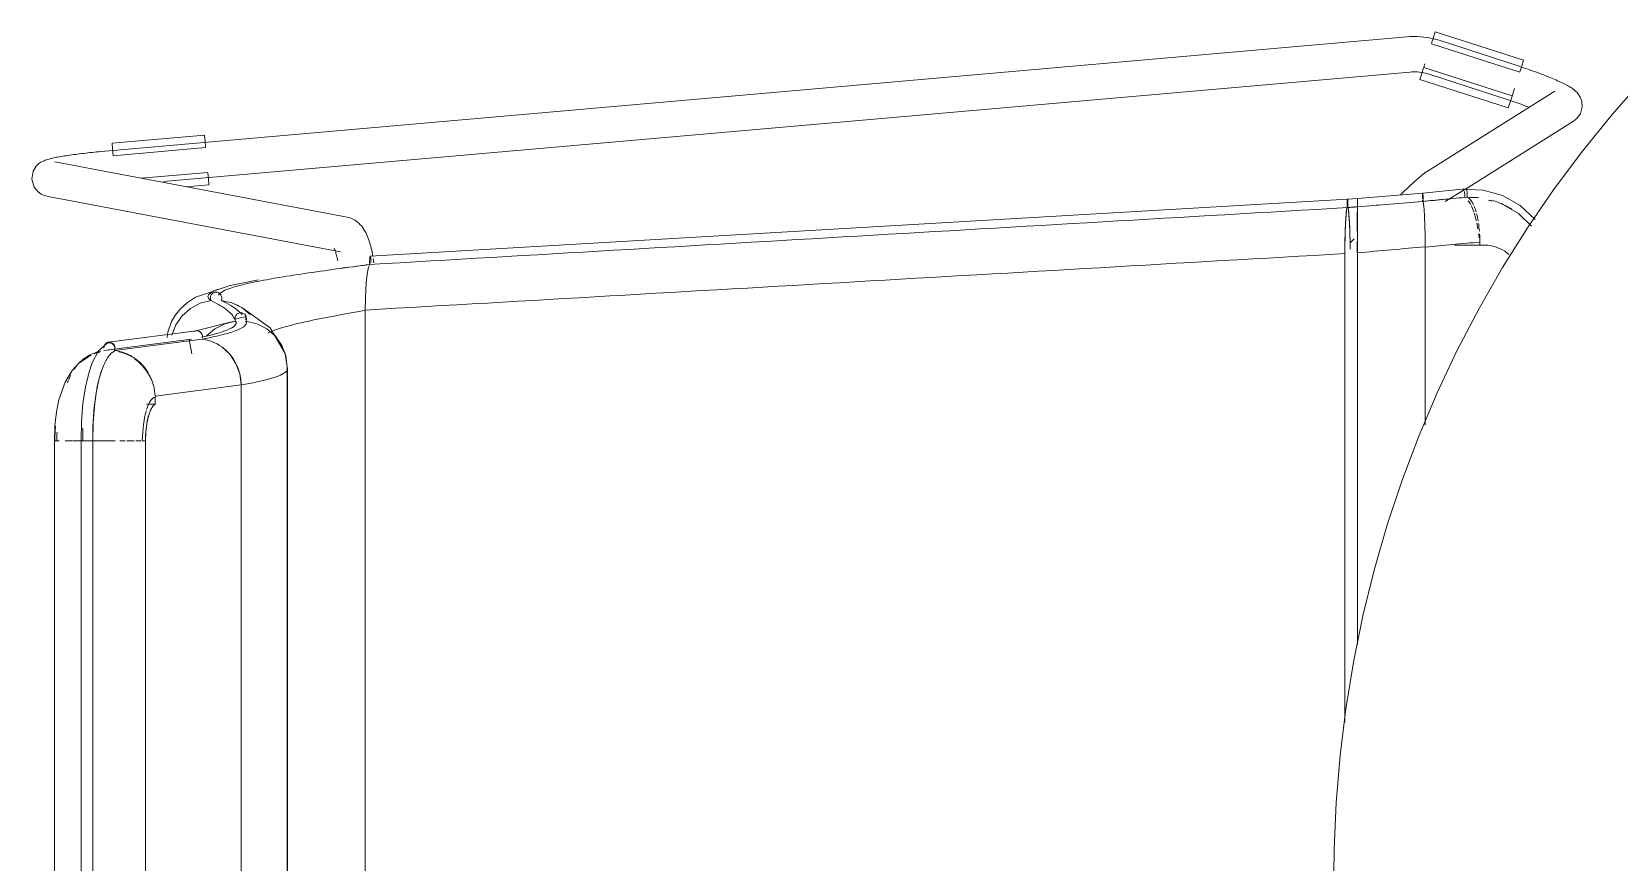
# Model space of a CAD drawing. Header units: millimetres. Extents: x 155927 to 317870, y -36033 to 97293.
# Drawn here: x 226611 to 227150, y 31112 to 31394 of the extents above; entities that cross this region are included whole.
import ezdxf

# ---------------------------------------------------------------- set-up
doc = ezdxf.new("R2010")
doc.units = ezdxf.units.MM
doc.header["$MEASUREMENT"] = 0
doc.layers.add('I-FURN', color=8, linetype='CONTINUOUS', lineweight=9)

msp = doc.modelspace()

# ---------------------------------------------------------------- linework, layer by layer
at = {"layer": 'I-FURN'}
for p, q in [((227077.89, 31392.14), (226634.57, 31353.19)), ((227077.94, 31392.15), (227077.89, 31392.14)), ((227079.08, 31392.22), (227077.94, 31392.15)), ((227080.22, 31392.25), (227079.08, 31392.22)), ((227081.36, 31392.24), (227080.22, 31392.25)), ((227082.5, 31392.18), (227081.36, 31392.24)), ((227083.64, 31392.07), (227082.5, 31392.18)), ((227084.77, 31391.92), (227083.64, 31392.07)), ((227085.9, 31391.72), (227084.77, 31391.92)), ((227087.01, 31391.47), (227085.9, 31391.72)), ((227086.3, 31389.93), (227086.94, 31391.9)), ((227086.94, 31391.9), (227087.57, 31393.86)), ((227088.12, 31391.19), (227087.01, 31391.47)), ((227087.57, 31393.86), (227117.58, 31384.17)), ((227089.21, 31390.86), (227088.12, 31391.19)), ((227116.02, 31382.14), (227089.21, 31390.86)), ((227086.27, 31389.81), (227116.27, 31380.13)), ((226655.6, 31343), (227078.94, 31380.19)), ((227078.94, 31380.19), (227079.6, 31380.24)), ((227079.6, 31380.24), (227080.26, 31380.25)), ((227080.26, 31380.25), (227080.92, 31380.25)), ((227080.92, 31380.25), (227081.58, 31380.21)), ((227081.58, 31380.21), (227082.24, 31380.15)), ((227082.24, 31380.15), (227082.9, 31380.06)), ((227082.35, 31377.7), (227082.98, 31379.65)), ((227082.9, 31380.06), (227083.55, 31379.95)), ((227082.98, 31379.65), (227083.62, 31381.63)), ((227083.55, 31379.95), (227084.2, 31379.81)), ((227113.67, 31372.06), (227083.66, 31381.74)), ((227083.69, 31381.84), (227084.07, 31383.01)), ((227084.2, 31379.81), (227084.84, 31379.64)), ((227084.84, 31379.64), (227085.47, 31379.45)), ((227085.47, 31379.45), (227085.5, 31379.44)), ((227085.5, 31379.44), (227112.31, 31370.73)), ((227116.48, 31382), (227116.02, 31382.14)), ((227116.95, 31382.22), (227116.31, 31380.24)), ((227117.22, 31381.75), (227116.48, 31382)), ((227117.58, 31384.17), (227116.95, 31382.22)), ((227117.95, 31381.51), (227117.22, 31381.75)), ((227118.69, 31381.26), (227117.95, 31381.51)), ((227119.41, 31381.01), (227118.69, 31381.26)), ((227120.14, 31380.75), (227119.41, 31381.01)), ((227120.85, 31380.5), (227120.14, 31380.75)), ((227121.56, 31380.25), (227120.85, 31380.5)), ((227122.26, 31379.99), (227121.56, 31380.25)), ((227122.95, 31379.74), (227122.26, 31379.99)), ((227123.62, 31379.48), (227122.95, 31379.74)), ((227124.29, 31379.23), (227123.62, 31379.48)), ((227124.94, 31378.97), (227124.29, 31379.23)), ((227082.35, 31377.7), (227112.36, 31368.01)), ((227113.7, 31372.15), (227114.5, 31374.63)), ((227125.58, 31378.72), (227124.94, 31378.97)), ((227126.21, 31378.47), (227125.58, 31378.72)), ((227126.82, 31378.22), (227126.21, 31378.47)), ((227127.41, 31377.97), (227126.82, 31378.22)), ((227127.99, 31377.73), (227127.41, 31377.97)), ((227128.56, 31377.49), (227127.99, 31377.73)), ((227129.1, 31377.25), (227128.56, 31377.49)), ((227129.63, 31377.01), (227129.1, 31377.25)), ((227130.14, 31376.77), (227129.63, 31377.01)), ((227130.63, 31376.54), (227130.14, 31376.77)), ((227131.1, 31376.31), (227130.63, 31376.54)), ((227131.56, 31376.08), (227131.1, 31376.31)), ((227132, 31375.85), (227131.56, 31376.08)), ((227132.42, 31375.62), (227132, 31375.85)), ((227132.84, 31375.39), (227132.42, 31375.62)), ((227133.23, 31375.16), (227132.84, 31375.39)), ((227133.63, 31374.91), (227133.23, 31375.16)), ((227134.01, 31374.66), (227133.63, 31374.91)), ((227134.4, 31374.38), (227134.01, 31374.66)), ((227134.81, 31374.07), (227134.4, 31374.38)), ((227135.23, 31373.7), (227134.81, 31374.07)), ((227135.7, 31373.24), (227135.23, 31373.7)), ((227158.22, 31377.78), (227147.65, 31365.77)), ((227128.17, 31373.66), (227084.59, 31346.35)), ((227112.64, 31370.62), (227112.31, 31370.73)), ((227112.99, 31369.97), (227112.36, 31368.01)), ((227113.33, 31370.4), (227112.64, 31370.62)), ((227113.63, 31371.94), (227112.99, 31369.97)), ((227114.02, 31370.17), (227113.33, 31370.4)), ((227114.71, 31369.93), (227114.02, 31370.17)), ((227115.39, 31369.7), (227114.71, 31369.93)), ((227116.06, 31369.47), (227115.39, 31369.7)), ((227116.73, 31369.23), (227116.06, 31369.47)), ((227117.38, 31368.99), (227116.73, 31369.23)), ((227118.03, 31368.76), (227117.38, 31368.99)), ((227118.67, 31368.52), (227118.03, 31368.76)), ((227119.29, 31368.29), (227118.67, 31368.52)), ((227136.22, 31372.61), (227135.7, 31373.24)), ((227136.78, 31371.69), (227136.22, 31372.61)), ((227137.31, 31370.31), (227136.78, 31371.69)), ((227136.89, 31366.11), (227137.48, 31368.34)), ((227137.48, 31368.34), (227137.31, 31370.31)), ((227097.78, 31340.45), (227134.55, 31363.49)), ((227135.67, 31364.38), (227134.55, 31363.49)), ((227135.67, 31364.38), (227136.89, 31366.11)), ((227147.65, 31365.77), (227137.57, 31353.34)), ((226638.17, 31356.01), (226669.58, 31358.77)), ((226669.58, 31358.77), (226669.76, 31356.73)), ((226624.41, 31352.06), (226625.06, 31352.15)), ((226625.06, 31352.15), (226625.72, 31352.24)), ((226625.72, 31352.24), (226626.4, 31352.33)), ((226626.4, 31352.33), (226627.09, 31352.41)), ((226627.09, 31352.41), (226627.79, 31352.5)), ((226627.79, 31352.5), (226628.5, 31352.58)), ((226628.5, 31352.58), (226629.21, 31352.66)), ((226629.21, 31352.66), (226629.94, 31352.74)), ((226629.94, 31352.74), (226630.67, 31352.82)), ((226630.67, 31352.82), (226631.41, 31352.9)), ((226631.41, 31352.9), (226632.16, 31352.97)), ((226632.16, 31352.97), (226632.9, 31353.04)), ((226632.9, 31353.04), (226633.66, 31353.11)), ((226633.66, 31353.11), (226634.41, 31353.18)), ((226634.41, 31353.18), (226634.57, 31353.19)), ((226638.35, 31353.97), (226638.17, 31356.01)), ((226638.53, 31351.9), (226638.35, 31353.97)), ((226638.54, 31351.78), (226669.95, 31354.54)), ((226669.76, 31356.73), (226669.94, 31354.66)), ((227137.57, 31353.34), (227127.99, 31340.53)), ((226611.37, 31346.57), (226612.41, 31348.23)), ((226612.41, 31348.23), (226613.32, 31349.08)), ((226613.32, 31349.08), (226614.02, 31349.56)), ((226614.02, 31349.56), (226614.59, 31349.86)), ((226614.59, 31349.86), (226615.06, 31350.08)), ((226615.06, 31350.08), (226615.49, 31350.25)), ((226615.49, 31350.25), (226615.89, 31350.39)), ((226615.89, 31350.39), (226616.29, 31350.52)), ((226616.29, 31350.52), (226616.68, 31350.63)), ((226616.68, 31350.63), (226617.09, 31350.74)), ((226617.09, 31350.74), (226617.5, 31350.84)), ((226617.5, 31350.84), (226617.93, 31350.94)), ((226617.93, 31350.94), (226618.37, 31351.04)), ((226618.37, 31351.04), (226618.83, 31351.14)), ((226718.01, 31330.9), (226618.72, 31349.72)), ((226618.83, 31351.14), (226619.31, 31351.23)), ((226619.31, 31351.23), (226619.8, 31351.33)), ((226619.8, 31351.33), (226620.32, 31351.42)), ((226620.32, 31351.42), (226620.85, 31351.52)), ((226620.85, 31351.52), (226621.4, 31351.61)), ((226621.4, 31351.61), (226621.97, 31351.7)), ((226621.97, 31351.7), (226622.56, 31351.79)), ((226622.56, 31351.79), (226623.16, 31351.88)), ((226623.16, 31351.88), (226623.78, 31351.98)), ((226623.78, 31351.98), (226624.41, 31352.06)), ((226610.89, 31343.81), (226611.37, 31346.57)), ((226611.72, 31341.06), (226610.89, 31343.81)), ((226670.7, 31346.09), (226648.09, 31344.1)), ((226663.17, 31341.16), (226671.07, 31341.86)), ((226670.71, 31345.97), (226670.89, 31343.9)), ((226670.89, 31343.9), (226671.07, 31341.86)), ((227078.92, 31341.51), (227078.5, 31341.13)), ((227079.32, 31341.88), (227078.92, 31341.51)), ((227079.71, 31342.24), (227079.32, 31341.88)), ((227080.09, 31342.58), (227079.71, 31342.24)), ((227080.45, 31342.91), (227080.09, 31342.58)), ((227080.8, 31343.23), (227080.45, 31342.91)), ((227081.14, 31343.53), (227080.8, 31343.23)), ((227081.46, 31343.82), (227081.14, 31343.53)), ((227081.77, 31344.09), (227081.46, 31343.82)), ((227082.06, 31344.35), (227081.77, 31344.09)), ((227082.34, 31344.59), (227082.06, 31344.35)), ((227082.61, 31344.82), (227082.34, 31344.59)), ((227082.86, 31345.03), (227082.61, 31344.82)), ((227083.1, 31345.23), (227082.86, 31345.03)), ((227083.33, 31345.42), (227083.1, 31345.23)), ((227083.56, 31345.6), (227083.33, 31345.42)), ((227083.78, 31345.78), (227083.56, 31345.6)), ((227084.01, 31345.95), (227083.78, 31345.78)), ((227084.26, 31346.14), (227084.01, 31345.95)), ((227084.59, 31346.35), (227084.26, 31346.14)), ((226611.72, 31341.06), (226613.05, 31339.48)), ((226613.05, 31339.48), (226614.13, 31338.74)), ((226614.13, 31338.74), (226614.93, 31338.36)), ((226614.93, 31338.36), (226615.55, 31338.15)), ((226615.55, 31338.15), (226616.07, 31338.01)), ((226616.07, 31338.01), (226616.48, 31337.92)), ((226616.48, 31337.92), (226715.77, 31319.11)), ((227057.76, 31337), (226725.85, 31317.71)), ((227057.67, 31336.07), (227057.66, 31335.62)), ((227057.69, 31336.45), (227057.67, 31336.07)), ((227057.71, 31336.74), (227057.69, 31336.45)), ((227057.74, 31336.93), (227057.71, 31336.74)), ((227057.76, 31337), (227057.74, 31336.93)), ((227057.76, 31337), (227061.12, 31337.27)), ((227057.79, 31336.93), (227057.76, 31337)), ((227057.82, 31336.74), (227057.79, 31336.93)), ((227057.84, 31336.45), (227057.82, 31336.74)), ((227057.86, 31336.06), (227057.84, 31336.45)), ((227057.87, 31335.61), (227057.86, 31336.06)), ((227061.11, 31335.88), (227061.12, 31336.34)), ((227061.12, 31336.34), (227061.11, 31335.89)), ((227083.32, 31339.1), (227061.12, 31337.27)), ((227061.12, 31337.2), (227061.12, 31337.27)), ((227061.12, 31337.27), (227061.12, 31337.2)), ((227061.12, 31337.21), (227061.12, 31337.27)), ((227061.12, 31337.27), (227061.12, 31337.21)), ((227061.12, 31336.34), (227061.12, 31336.72)), ((227061.12, 31336.72), (227061.12, 31336.34)), ((227061.13, 31337.02), (227061.13, 31336.72)), ((227061.13, 31336.73), (227061.13, 31337.02)), ((227061.13, 31336.34), (227061.13, 31336.73)), ((227061.13, 31336.72), (227061.13, 31336.34)), ((227061.13, 31336.34), (227061.13, 31335.89)), ((227061.13, 31335.89), (227061.13, 31336.34)), ((227076.28, 31339.07), (227075.81, 31338.63)), ((227076.74, 31339.5), (227076.28, 31339.07)), ((227077.2, 31339.93), (227076.74, 31339.5)), ((227077.64, 31340.34), (227077.2, 31339.93)), ((227078.08, 31340.74), (227077.64, 31340.34)), ((227078.5, 31341.13), (227078.08, 31340.74)), ((227083.23, 31338.18), (227083.22, 31337.72)), ((227083.22, 31337.72), (227083.24, 31338.17)), ((227083.22, 31337.72), (227083.22, 31337.23)), ((227083.22, 31337.23), (227083.22, 31337.72)), ((227083.22, 31336.73), (227083.23, 31336.26)), ((227083.23, 31336.26), (227083.22, 31336.73)), ((227083.25, 31338.56), (227083.23, 31338.18)), ((227083.24, 31338.17), (227083.25, 31338.55)), ((227083.27, 31338.85), (227083.25, 31338.56)), ((227083.25, 31338.55), (227083.27, 31338.85)), ((227083.3, 31339.04), (227083.27, 31338.85)), ((227083.27, 31338.85), (227083.3, 31339.03)), ((227083.32, 31339.1), (227083.3, 31339.04)), ((227083.3, 31339.03), (227083.32, 31339.1)), ((227097.81, 31340.52), (227083.32, 31339.1)), ((227083.32, 31339.1), (227083.35, 31339.03)), ((227083.35, 31339.03), (227083.32, 31339.1)), ((227083.37, 31338.84), (227083.35, 31339.03)), ((227083.39, 31338.55), (227083.37, 31338.84)), ((227083.37, 31338.84), (227083.39, 31338.54)), ((227083.41, 31338.16), (227083.39, 31338.55)), ((227083.39, 31338.54), (227083.41, 31338.16)), ((227083.42, 31337.71), (227083.41, 31338.16)), ((227083.41, 31338.16), (227083.42, 31337.71)), ((227083.42, 31336.72), (227083.41, 31336.25)), ((227083.41, 31336.25), (227083.61, 31335.36)), ((227083.43, 31337.22), (227083.42, 31337.71)), ((227083.42, 31337.71), (227083.43, 31337.21)), ((227083.42, 31336.72), (227083.43, 31337.22)), ((227083.43, 31337.21), (227083.42, 31336.72)), ((227083.42, 31336.25), (227083.42, 31336.72)), ((227083.61, 31335.36), (227083.42, 31336.25)), ((227090.96, 31336.18), (227097.41, 31340.22)), ((227096.92, 31340.4), (227103.83, 31340.11)), ((227103.83, 31340.11), (227110.35, 31338.24)), ((227110.35, 31338.24), (227116.36, 31334.85)), ((227127.99, 31340.53), (227118.94, 31327.33)), ((226718.01, 31330.9), (226718.99, 31330.64)), ((226718.99, 31330.64), (226719.89, 31330.28)), ((227057.26, 31331.53), (227057.1, 31329.02)), ((227057.45, 31333.27), (227057.26, 31331.53)), ((227057.66, 31334.16), (227057.45, 31333.27)), ((227057.66, 31335.62), (227057.65, 31335.13)), ((227057.65, 31335.13), (227057.65, 31334.63)), ((227057.65, 31334.63), (227057.66, 31334.16)), ((227057.86, 31334.16), (227057.87, 31334.62)), ((227058.07, 31333.25), (227057.86, 31334.16)), ((227057.87, 31335.12), (227057.87, 31335.61)), ((227057.87, 31334.62), (227057.87, 31335.12)), ((227058.26, 31331.5), (227058.07, 31333.25)), ((227058.43, 31329.01), (227058.26, 31331.5)), ((227061.07, 31329.28), (227061.09, 31331.78)), ((227061.09, 31331.78), (227061.07, 31329.28)), ((227061.09, 31331.78), (227061.1, 31333.53)), ((227061.1, 31333.53), (227061.09, 31331.78)), ((227061.11, 31335.89), (227061.11, 31335.4)), ((227061.11, 31335.39), (227061.11, 31335.88)), ((227061.11, 31335.4), (227061.11, 31334.9)), ((227061.11, 31334.9), (227061.11, 31335.39)), ((227061.11, 31334.43), (227061.11, 31334.9)), ((227061.11, 31334.9), (227061.11, 31334.43)), ((227061.13, 31335.89), (227061.13, 31335.4)), ((227061.13, 31335.4), (227061.13, 31335.89)), ((227061.13, 31335.4), (227061.13, 31334.9)), ((227061.13, 31334.91), (227061.13, 31335.4)), ((227061.13, 31334.43), (227061.13, 31334.91)), ((227061.13, 31334.9), (227061.13, 31334.43)), ((227061.13, 31334.43), (227061.14, 31333.54)), ((227061.14, 31333.55), (227061.13, 31334.43)), ((227061.16, 31331.8), (227061.14, 31333.55)), ((227061.14, 31333.54), (227061.16, 31331.8)), ((227061.16, 31331.8), (227061.17, 31329.3)), ((227061.17, 31329.3), (227061.16, 31331.8)), ((227083.61, 31335.36), (227083.79, 31333.64)), ((227083.79, 31333.62), (227083.61, 31335.36)), ((227083.79, 31333.63), (227083.94, 31331.19)), ((227083.94, 31331.14), (227083.79, 31333.62)), ((227083.94, 31331.15), (227084.05, 31328.11)), ((227084.05, 31328.05), (227083.94, 31331.14)), ((227109.95, 31335.53), (227115.78, 31332.17)), ((227115.78, 31332.17), (227120.29, 31327.86)), ((227116.36, 31334.85), (227121.51, 31330.11)), ((226719.89, 31330.28), (226720.68, 31329.84)), ((226720.68, 31329.84), (226721.37, 31329.36)), ((226721.37, 31329.36), (226721.96, 31328.85)), ((226721.96, 31328.85), (226722.48, 31328.33)), ((226722.48, 31328.33), (226722.94, 31327.8)), ((226722.94, 31327.8), (226723.34, 31327.26)), ((226723.34, 31327.26), (226723.7, 31326.73)), ((226723.7, 31326.73), (226724.02, 31326.19)), ((226724.02, 31326.19), (226724.31, 31325.65)), ((226724.31, 31325.65), (226724.58, 31325.1)), ((227056.97, 31325.89), (227056.9, 31322.33)), ((227057.1, 31329.02), (227056.97, 31325.89)), ((227058.55, 31325.89), (227058.43, 31329.01)), ((227058.63, 31322.34), (227058.55, 31325.89)), ((227061.07, 31326.15), (227061.07, 31329.28)), ((227061.07, 31329.28), (227061.07, 31326.16)), ((227061.18, 31326.16), (227061.17, 31329.3)), ((227061.17, 31329.29), (227061.18, 31326.16)), ((227061.18, 31326.16), (227061.18, 31322.6)), ((227061.18, 31322.6), (227061.18, 31326.16)), ((227084.05, 31328.05), (227084.13, 31324.61)), ((227084.13, 31324.61), (227084.05, 31328.05)), ((227118.94, 31327.33), (227110.42, 31313.79)), ((226713.54, 31320.33), (226713.56, 31320.31)), ((226713.56, 31320.31), (226713.6, 31320.23)), ((226713.6, 31320.23), (226713.65, 31320.15)), ((226713.65, 31320.15), (226713.72, 31319.99)), ((226713.72, 31319.99), (226713.81, 31319.8)), ((226713.81, 31319.8), (226713.91, 31319.57)), ((226724.58, 31325.1), (226724.83, 31324.54)), ((226724.83, 31324.54), (226725.07, 31323.97)), ((226725.07, 31323.97), (226725.29, 31323.39)), ((226725.29, 31323.39), (226725.5, 31322.8)), ((226725.5, 31322.8), (226725.69, 31322.19)), ((226725.69, 31322.19), (226725.87, 31321.58)), ((226725.87, 31321.58), (226726.04, 31320.95)), ((226726.04, 31320.95), (226726.21, 31320.3)), ((226726.21, 31320.3), (226726.36, 31319.65)), ((227056.9, 31322.33), (227056.87, 31318.54)), ((227060.04, 31323.51), (227058.51, 31322.03)), ((227058.65, 31320.08), (227058.63, 31322.34)), ((227061.06, 31318.82), (227061.06, 31322.6)), ((227061.06, 31322.6), (227061.06, 31318.82)), ((227061.18, 31322.6), (227061.19, 31318.81)), ((227061.19, 31318.81), (227061.18, 31322.6)), ((227084.15, 31320.75), (227084.13, 31324.51)), ((227084.13, 31324.51), (227084.15, 31320.87)), ((227084.15, 31260.26), (227084.15, 31320.75)), ((227103.95, 31321.46), (227094.19, 31321.46)), ((227102.7, 31322.45), (227102.7, 31321.4)), ((226713.91, 31319.57), (226714.01, 31319.3)), ((226714.01, 31319.3), (226714.11, 31318.99)), ((226714.11, 31318.99), (226714.22, 31318.66)), ((226714.22, 31318.66), (226714.33, 31318.29)), ((226714.33, 31318.29), (226714.44, 31317.9)), ((226714.44, 31317.9), (226714.54, 31317.48)), ((226714.54, 31317.48), (226714.65, 31317.03)), ((226714.65, 31317.03), (226714.75, 31316.56)), ((226714.75, 31316.56), (226714.84, 31316.07)), ((226725.67, 31314.84), (226725.26, 31313.94)), ((226725.27, 31313.94), (226725.66, 31314.84)), ((226725.64, 31315.81), (226725.65, 31316.31)), ((226725.65, 31316.3), (226725.64, 31315.81)), ((226725.64, 31315.81), (226725.65, 31315.31)), ((226725.65, 31315.31), (226725.64, 31315.81)), ((226725.67, 31316.76), (226725.65, 31316.3)), ((226725.65, 31316.31), (226725.67, 31316.76)), ((226725.65, 31315.31), (226725.67, 31314.84)), ((226725.66, 31314.84), (226725.65, 31315.31)), ((226725.67, 31316.76), (226725.71, 31317.15)), ((226725.71, 31317.14), (226725.67, 31316.76)), ((226725.71, 31317.15), (226725.75, 31317.45)), ((226725.75, 31317.44), (226725.71, 31317.14)), ((226725.8, 31317.64), (226725.75, 31317.44)), ((226725.75, 31317.45), (226725.8, 31317.64)), ((226725.85, 31317.71), (226725.8, 31317.64)), ((226725.8, 31317.64), (226725.85, 31317.71)), ((226725.91, 31317.64), (226725.85, 31317.71)), ((226725.85, 31317.71), (226725.91, 31317.65)), ((226725.91, 31317.65), (226725.96, 31317.46)), ((226725.96, 31317.46), (226725.91, 31317.64)), ((226726, 31317.17), (226725.96, 31317.46)), ((226725.96, 31317.46), (226726, 31317.17)), ((226726.04, 31316.79), (226726, 31317.17)), ((226726, 31317.17), (226726.04, 31316.79)), ((226726.06, 31316.34), (226726.04, 31316.79)), ((226726.04, 31316.79), (226726.06, 31316.34)), ((226726.07, 31315.85), (226726.06, 31316.34)), ((226726.06, 31316.34), (226726.07, 31315.85)), ((226726.06, 31315.35), (226726.07, 31315.85)), ((226726.07, 31315.85), (226726.06, 31315.35)), ((226726.36, 31319.65), (226726.5, 31318.98)), ((226726.5, 31318.98), (226726.64, 31318.3)), ((226726.64, 31318.3), (226726.76, 31317.61)), ((226726.88, 31316.9), (226726.99, 31316.19)), ((226726.99, 31316.19), (226727.09, 31315.46)), ((227056.87, 31318.54), (227056.87, 31159.45)), ((227056.87, 31159.45), (227056.87, 31318.54)), ((227061.19, 31318.81), (227061.19, 31185.81)), ((227061.19, 31185.81), (227061.19, 31318.81)), ((227084.15, 31319.68), (227084.15, 31260.26)), ((226687.94, 31309.6), (226678.28, 31307.7)), ((226724.35, 31306.64), (226724.59, 31309.7)), ((226724.59, 31309.7), (226724.35, 31306.6)), ((226724.59, 31309.73), (226724.9, 31312.19)), ((226724.9, 31312.19), (226724.59, 31309.7)), ((226724.9, 31312.2), (226725.27, 31313.94)), ((226725.26, 31313.94), (226724.9, 31312.19)), ((227110.42, 31313.79), (227102.45, 31299.92)), ((226666.56, 31303.71), (226663.74, 31301.89)), ((226678.28, 31307.7), (226666.56, 31303.71)), ((226671.56, 31303.56), (226671.64, 31304.06)), ((226671.63, 31304.06), (226671.56, 31303.56)), ((226671.83, 31304.51), (226671.63, 31304.06)), ((226671.64, 31304.06), (226671.83, 31304.51)), ((226671.83, 31304.51), (226672.14, 31304.9)), ((226672.14, 31304.9), (226671.83, 31304.51)), ((226672.14, 31304.9), (226672.53, 31305.2)), ((226672.53, 31305.2), (226672.14, 31304.9)), ((226672.99, 31305.4), (226672.53, 31305.2)), ((226672.53, 31305.2), (226672.99, 31305.39)), ((226672.99, 31305.39), (226673.47, 31305.47)), ((226673.47, 31305.47), (226672.99, 31305.4)), ((226673.47, 31305.47), (226673.96, 31305.41)), ((226673.96, 31305.41), (226673.47, 31305.47)), ((226673.96, 31305.41), (226674.42, 31305.23)), ((226674.42, 31305.23), (226673.96, 31305.41)), ((226674.42, 31305.23), (226674.82, 31304.94)), ((226674.82, 31304.94), (226674.42, 31305.23)), ((226674.82, 31304.94), (226675.14, 31304.56)), ((226675.14, 31304.56), (226674.82, 31304.94)), ((226675.14, 31304.56), (226675.34, 31304.11)), ((226675.34, 31304.11), (226675.14, 31304.56)), ((226675.34, 31304.11), (226675.43, 31303.62)), ((226675.44, 31303.62), (226675.34, 31304.11)), ((226675.43, 31303.62), (226675.4, 31303.12)), ((226675.41, 31303.12), (226675.44, 31303.62)), ((226724.35, 31306.6), (226724.19, 31303.06)), ((226724.2, 31303.12), (226724.35, 31306.6)), ((226661.49, 31299.9), (226659.71, 31297.73)), ((226663.74, 31301.89), (226661.49, 31299.9)), ((226664.82, 31299.95), (226661.99, 31297.47)), ((226668.14, 31301.69), (226664.82, 31299.95)), ((226671.77, 31302.59), (226668.14, 31301.69)), ((226671.6, 31303.07), (226671.56, 31303.56)), ((226671.56, 31303.56), (226671.6, 31303.07)), ((226671.77, 31302.59), (226671.6, 31303.07)), ((226671.6, 31303.07), (226671.77, 31302.59)), ((226675.4, 31303.12), (226675.25, 31302.65)), ((226675.25, 31302.65), (226675.41, 31303.12)), ((226675.25, 31302.65), (226678.87, 31301.85)), ((226678.87, 31301.86), (226675.25, 31302.65)), ((226682.19, 31300.22), (226678.87, 31301.86)), ((226678.87, 31301.85), (226682.19, 31300.21)), ((226682.27, 31300.27), (226680.52, 31301.16)), ((226680.54, 31297.93), (226680.94, 31298.22)), ((226680.94, 31298.22), (226680.54, 31297.93)), ((226680.94, 31298.22), (226681.4, 31298.41)), ((226681.4, 31298.41), (226680.94, 31298.22)), ((226681.89, 31298.48), (226681.4, 31298.41)), ((226681.4, 31298.41), (226681.89, 31298.47)), ((226682.38, 31298.41), (226681.89, 31298.48)), ((226681.89, 31298.47), (226682.38, 31298.41)), ((226685.03, 31297.82), (226682.19, 31300.22)), ((226682.19, 31300.21), (226685.03, 31297.82)), ((226691.81, 31293.29), (226682.27, 31300.27)), ((226682.38, 31298.41), (226682.84, 31298.22)), ((226682.84, 31298.22), (226682.38, 31298.41)), ((226682.84, 31298.22), (226683.24, 31297.93)), ((226683.24, 31297.93), (226682.84, 31298.22)), ((226724.14, 31299.37), (226724.19, 31303.06)), ((226724.19, 31303.06), (226724.14, 31299.29)), ((226724.14, 31299.29), (226724.14, 30915.89)), ((226724.14, 30915.89), (226724.14, 31299.29)), ((227102.45, 31299.92), (227095.04, 31285.74)), ((226658.37, 31295.46), (226657.08, 31291.86)), ((226659.71, 31297.73), (226658.37, 31295.46)), ((226659.82, 31294.39), (226658.42, 31290.87)), ((226661.99, 31297.47), (226659.82, 31294.39)), ((226666.67, 31292.31), (226678.29, 31295.28)), ((226673.03, 31292.99), (226670.15, 31290.48)), ((226676.42, 31294.74), (226673.03, 31292.99)), ((226680.14, 31295.64), (226676.42, 31294.74)), ((226678.29, 31295.28), (226680.16, 31295.6)), ((226683.74, 31297.15), (226679.85, 31296.31)), ((226680.02, 31297.1), (226679.94, 31296.6)), ((226679.94, 31296.6), (226680.02, 31297.09)), ((226679.98, 31296.1), (226679.94, 31296.6)), ((226679.94, 31296.6), (226679.97, 31296.11)), ((226679.97, 31296.11), (226680.14, 31295.64)), ((226680.14, 31295.63), (226679.98, 31296.1)), ((226680.22, 31297.55), (226680.02, 31297.1)), ((226680.02, 31297.09), (226680.22, 31297.54)), ((226680.22, 31297.54), (226680.54, 31297.93)), ((226680.54, 31297.93), (226680.22, 31297.55)), ((226683.24, 31297.93), (226683.56, 31297.54)), ((226683.56, 31297.55), (226683.24, 31297.93)), ((226683.76, 31297.1), (226683.56, 31297.55)), ((226683.56, 31297.54), (226683.76, 31297.09)), ((226683.66, 31294.57), (226683.61, 31297.45)), ((226683.64, 31295.64), (226683.81, 31296.11)), ((226683.8, 31296.1), (226683.64, 31295.63)), ((226687.36, 31294.74), (226683.64, 31295.64)), ((226683.84, 31296.6), (226683.76, 31297.1)), ((226683.76, 31297.09), (226683.84, 31296.6)), ((226683.84, 31296.6), (226683.8, 31296.1)), ((226683.81, 31296.11), (226683.84, 31296.6)), ((226687.36, 31294.74), (226690.75, 31292.99)), ((226690.75, 31292.99), (226687.36, 31294.74)), ((226690.75, 31292.99), (226693.62, 31290.48)), ((226693.63, 31290.48), (226690.75, 31292.99)), ((226696.92, 31284.64), (226691.81, 31293.29)), ((226633.58, 31285.57), (226636.48, 31288.11)), ((226665.11, 31289.48), (226635.42, 31285.63)), ((226666.75, 31292.33), (226636.98, 31288.47)), ((226638.96, 31285.65), (226668.66, 31289.5)), ((226657.08, 31291.86), (226656.85, 31290.09)), ((226664.33, 31289.35), (226665.28, 31284.53)), ((226666.52, 31292.27), (226666.08, 31292.09)), ((226666.99, 31292.34), (226666.52, 31292.27)), ((226667.45, 31292.27), (226666.99, 31292.34)), ((226667.9, 31292.08), (226667.45, 31292.27)), ((226668.28, 31291.79), (226667.9, 31292.08)), ((226668.58, 31291.41), (226668.28, 31291.79)), ((226668.77, 31290.95), (226668.58, 31291.41)), ((226668.85, 31290.46), (226668.77, 31290.95)), ((226668.81, 31289.97), (226668.85, 31290.46)), ((226693.62, 31290.48), (226695.79, 31287.34)), ((226695.8, 31287.35), (226693.63, 31290.48)), ((226696.99, 31284.48), (226695.62, 31287.66)), ((226626.89, 31281.31), (226630.79, 31283.99)), ((226630.79, 31283.99), (226630.98, 31284.09)), ((226631.39, 31281.45), (226633.58, 31285.57)), ((226636.61, 31285.78), (226641.38, 31286.4)), ((226678.16, 31284.38), (226675.42, 31286.87)), ((226680.24, 31281.27), (226678.16, 31284.38)), ((226695.79, 31287.34), (226697.16, 31283.77)), ((226697.16, 31283.78), (226695.8, 31287.35)), ((226697.79, 31279.45), (226696.99, 31284.48)), ((226697.63, 31279.98), (226697.16, 31283.78)), ((226697.16, 31283.77), (226697.63, 31279.98)), ((227095.04, 31285.74), (227088.2, 31271.28)), ((226622.2, 31274.95), (226624.6, 31278.84)), ((226624.6, 31278.84), (226626.89, 31281.31)), ((226629.13, 31273.3), (226630.23, 31277.99)), ((226630.23, 31277.99), (226631.39, 31281.45)), ((226634.93, 31279.69), (226633.84, 31276.25)), ((226681.56, 31277.72), (226680.24, 31281.27)), ((226682.04, 31273.95), (226681.56, 31277.72)), ((226697.63, 31279.98), (226697.63, 30935.2)), ((226697.63, 30935.2), (226697.63, 31279.98)), ((226697.79, 31240.54), (226697.79, 31279.45)), ((226620.08, 31268.91), (226622.2, 31274.95)), ((226628.29, 31267.68), (226629.13, 31273.3)), ((226632.87, 31271.82), (226632.28, 31267.81)), ((226633.84, 31276.25), (226632.87, 31271.82)), ((226652.76, 31270.09), (226682.04, 31273.95)), ((226682.04, 31273.95), (226682.04, 30941.24)), ((226682.04, 30941.24), (226682.04, 31273.95)), ((227088.2, 31271.28), (227081.94, 31256.55)), ((226619.29, 31264.87), (226620.08, 31268.91)), ((226627.8, 31261.56), (226628.29, 31267.68)), ((226632.28, 31267.81), (226631.75, 31261.24)), ((226652.83, 31267.37), (226649.82, 31267.37)), ((226651.18, 31265.38), (226651.97, 31266.73)), ((226651.97, 31266.73), (226652.83, 31267.37)), ((226652.83, 31267.37), (226652.76, 31270.09)), ((226618.78, 31260.05), (226619.29, 31264.87)), ((226627.71, 31255.02), (226627.8, 31261.56)), ((226631.75, 31261.24), (226631.67, 31255.02)), ((226649.68, 31258.06), (226650, 31260.91)), ((226650, 31260.91), (226650.51, 31263.4)), ((226650.51, 31263.4), (226651.18, 31265.38)), ((226618.67, 31255.02), (226618.78, 31260.05)), ((226649.57, 31255.02), (226649.68, 31258.06)), ((227081.94, 31256.55), (227076.28, 31241.59)), ((226618.84, 31255.02), (226618.67, 31255.02)), ((226618.67, 31255.02), (226618.67, 30960.17)), ((226618.69, 31255.02), (226620.16, 31255.02)), ((226622.19, 31255.02), (226624.77, 31255.02)), ((226627.95, 31255.02), (226624.92, 31255.02)), ((226624.94, 31255.02), (226627.95, 31255.02)), ((226627.71, 31255.02), (226627.71, 30960.17)), ((226627.71, 31255.02), (226631.66, 31255.02)), ((226627.78, 31255.02), (226627.71, 31255.02)), ((226627.97, 31255.02), (226627.78, 31255.02)), ((226628.28, 31255.02), (226627.97, 31255.02)), ((226628.67, 31255.02), (226628.28, 31255.02)), ((226629.12, 31255.02), (226628.67, 31255.02)), ((226629.61, 31255.02), (226629.12, 31255.02)), ((226630.11, 31255.02), (226629.61, 31255.02)), ((226630.59, 31255.02), (226630.11, 31255.02)), ((226631, 31255.02), (226630.59, 31255.02)), ((226631.33, 31255.02), (226631, 31255.02)), ((226631.56, 31255.02), (226631.33, 31255.02)), ((226631.66, 31255.02), (226631.56, 31255.02)), ((226635.45, 31255.02), (226631.64, 31255.02)), ((226631.64, 31255.02), (226635.45, 31255.02)), ((226631.67, 30960.17), (226631.67, 31255.02)), ((226635.65, 31255.02), (226639.2, 31255.02)), ((226640.83, 31255.02), (226642.67, 31255.02)), ((226643.19, 31255.02), (226645.66, 31255.02)), ((226646.24, 31255.02), (226647.98, 31255.02)), ((226649.51, 31255.02), (226649.51, 30960.17)), ((226649.57, 30960.17), (226649.57, 31255.02)), ((226697.79, 30935.74), (226697.79, 31240.54)), ((227076.28, 31241.59), (227071.23, 31226.41)), ((227071.23, 31226.41), (227066.78, 31211.04)), ((227066.78, 31211.04), (227062.95, 31195.51)), ((227062.95, 31195.51), (227059.75, 31179.83)), ((227059.75, 31179.83), (227057.18, 31164.04)), ((227057.18, 31164.04), (227055.24, 31148.16)), ((227055.24, 31148.16), (227053.93, 31132.21)), ((227053.93, 31132.21), (227053.27, 31116.23)), ((227053.27, 31116.23), (227053.17, 31107.59))]:
    msp.add_line(p, q, dxfattribs=at)
for centre, major_axis, ratio, start_param, end_param in [((226666.98, 31290.38), (0, 1.96), 0.955139, 4.501447, 6.790779), ((226666.97, 31273.82), (0, 15.78), 0.955139, 5.929149, 6.170649), ((226666.97, 31273.82), (0, 15.78), 0.955139, 5.687432, 5.928979), ((226666.97, 31273.82), (0, 15.78), 0.955139, 4.720632, 5.68731), ((226622.95, 31255.02), (0, 12.4), 0.287441, 1.332781, 1.570796), ((226634.42, 31255.02), (-15.75, 0), 0.000004, 3.431839, 3.614078)]:
    msp.add_ellipse(centre, major_axis=major_axis, ratio=ratio, start_param=start_param, end_param=end_param, dxfattribs=at)
for points, knots in [([(227057.66, 31334.16), (227057.66, 31334.39), (227057.65, 31334.88), (227057.65, 31335.51), (227057.66, 31335.97), (227057.68, 31336.39), (227057.71, 31336.84), (227057.74, 31337), (227057.76, 31337)], [-1, -1, -1, -1, -0.90625, -0.8125, -0.765625, -0.71875, -0.625, -0.501507, -0.501507, -0.501507, -0.501507]), ([(227057.76, 31337), (227057.78, 31337), (227057.81, 31336.86), (227057.84, 31336.47), (227057.86, 31336.08), (227057.87, 31335.62), (227057.88, 31335.12), (227057.87, 31334.62), (227057.87, 31334.31), (227057.86, 31334.16)], [-0.5, -0.5, -0.5, -0.5, -0.375, -0.3125, -0.25, -0.1875, -0.125, -0.0625, 0, 0, 0, 0]), ([(227097.64, 31337.58), (227097.65, 31337.81), (227097.64, 31338.29), (227097.56, 31339.05), (227097.4, 31339.71), (227097.23, 31340.14), (227097.11, 31340.3), (227097.07, 31340.34)], [-1, -1, -1, -1, -0.90625, -0.8125, -0.71875, -0.625, -0.5625, -0.5625, -0.5625, -0.5625]), ([(227097.96, 31340.47), (227097.99, 31340.46), (227098.03, 31340.41), (227098.11, 31340.3), (227098.21, 31340.11), (227098.31, 31339.79), (227098.38, 31339.4), (227098.42, 31339.04), (227098.44, 31338.67), (227098.43, 31338.22), (227098.4, 31337.86), (227098.37, 31337.69)], [0.5555556, 0.5555556, 0.5555556, 0.5555556, 0.5833333, 0.6180556, 0.6527778, 0.7222222, 0.7916667, 0.8263889, 0.8611111, 0.9305556, 1, 1, 1, 1]), ([(227106.82, 31336.65), (227108.28, 31336.23), (227110.62, 31335.36), (227112.76, 31334.11), (227113.57, 31333.58)], [-0.7770176, -0.7770176, -0.7770176, -0.7770176, -0.6666667, -0.5975811, -0.5975811, -0.5975811, -0.5975811]), ([(227056.87, 31318.54), (227056.87, 31319.82), (227056.89, 31322.37), (227056.97, 31325.97), (227057.09, 31329.14), (227057.31, 31332.5), (227057.52, 31333.89), (227057.66, 31334.16)], [-1, -1, -1, -1, -0.833333, -0.666667, -0.5, -0.333333, 0, 0, 0, 0]), ([(227057.86, 31334.16), (227058.01, 31333.87), (227058.21, 31332.47), (227058.43, 31329.12), (227058.56, 31325.97), (227058.63, 31322.85), (227058.65, 31320.84), (227058.65, 31320.08)], [-1, -1, -1, -1, -0.6666667, -0.5, -0.3333333, -0.1666667, -0.0664381, -0.0664381, -0.0664381, -0.0664381]), ([(227102.7, 31321.4), (227105.09, 31321.62), (227108.69, 31320.99), (227111.69, 31319.06), (227112.6, 31318.29)], [0, 0, 0, 0, 0.3333333, 0.5, 0.5, 0.5, 0.5]), ([(226725.67, 31314.84), (226718.11, 31313.83), (226702.9, 31311.79), (226684.46, 31308.74), (226676.17, 31306.3), (226674.57, 31304.88), (226674.37, 31304.48)], [0, 0, 0, 0, 0.25, 0.5, 0.75, 0.8499412, 0.8499412, 0.8499412, 0.8499412]), ([(226674.19, 31306.44), (226673.47, 31306.18), (226670.44, 31304.9), (226670.21, 31303.62), (226671.77, 31302.59)], [0.6866019, 0.6866019, 0.6866019, 0.6866019, 0.75, 1, 1, 1, 1]), ([(226671.77, 31302.59), (226674.17, 31301.44), (226677.6, 31299.34), (226679.38, 31297.25), (226679.85, 31296.31)], [0, 0, 0, 0, 0.5, 0.9025379, 0.9025379, 0.9025379, 0.9025379]), ([(226675.25, 31302.65), (226677.66, 31301.48), (226680.32, 31299.85), (226681.99, 31298.22), (226682.38, 31297.77)], [0, 0, 0, 0, 0.5, 0.696307, 0.696307, 0.696307, 0.696307]), ([(226691.16, 31291.68), (226692.41, 31292.27), (226696.79, 31293.84), (226707.97, 31296.37), (226718.75, 31298.32), (226724.14, 31299.29)], [0.3479649, 0.3479649, 0.3479649, 0.3479649, 0.5, 0.75, 1, 1, 1, 1]), ([(226680.14, 31295.63), (226680.68, 31294.61), (226678.95, 31292.8), (226672.47, 31290.98), (226668.75, 31290.19)], [0, 0, 0, 0, 0.5, 0.8877852, 0.8877852, 0.8877852, 0.8877852]), ([(226638.96, 31285.65), (226639.02, 31285.79), (226639.09, 31286.01), (226639.13, 31286.29), (226639.14, 31286.57), (226639.11, 31286.87), (226639.02, 31287.16), (226638.91, 31287.43), (226638.71, 31287.75), (226638.41, 31288.07), (226638.04, 31288.3), (226637.68, 31288.44), (226637.37, 31288.48), (226637.1, 31288.49), (226636.83, 31288.45), (226636.59, 31288.38), (226636.34, 31288.27), (226636.04, 31288.08), (226635.73, 31287.75), (226635.51, 31287.36), (226635.41, 31287), (226635.38, 31286.74), (226635.37, 31286.58), (226635.38, 31286.51)], [0, 0, 0, 0, 0.0555556, 0.0833333, 0.1111111, 0.1666667, 0.1944444, 0.2222222, 0.2777778, 0.3333333, 0.3888889, 0.4444444, 0.4791667, 0.5138889, 0.5486111, 0.5833333, 0.6180556, 0.6527778, 0.7222222, 0.7916667, 0.8263889, 0.8611111, 0.8888889, 0.8888889, 0.8888889, 0.8888889]), ([(226635.39, 31286.41), (226635.39, 31286.58), (226635.43, 31286.87), (226635.58, 31287.25), (226635.83, 31287.67), (226636.36, 31288.12), (226637.22, 31288.37), (226638.01, 31288.14), (226638.54, 31287.75), (226638.86, 31287.37), (226639, 31287.06), (226639.05, 31286.9)], [-0.875, -0.875, -0.875, -0.875, -0.8125, -0.765625, -0.71875, -0.625, -0.5, -0.375, -0.3125, -0.25, -0.1875, -0.1875, -0.1875, -0.1875]), ([(226634.3, 31285.44), (226633.53, 31285.28), (226631.63, 31284.72), (226628.77, 31283.16), (226626.58, 31281.15), (226625.58, 31279.77), (226625.31, 31279.36)], [0.0592823, 0.0592823, 0.0592823, 0.0592823, 0.1666667, 0.3333333, 0.5, 0.565028, 0.565028, 0.565028, 0.565028]), ([(226645.84, 31282.82), (226647.89, 31281.38), (226650.4, 31278.44), (226651.96, 31274.87), (226652.21, 31273.62)], [-0.6666667, -0.6666667, -0.6666667, -0.6666667, -0.3333333, -0.1666667, -0.1666667, -0.1666667, -0.1666667]), ([(226682.04, 31273.95), (226687.76, 31274.95), (226695.4, 31276.79), (226697.79, 31278.62), (226697.79, 31279.45)], [0, 0, 0, 0, 0.5, 0.9107154, 0.9107154, 0.9107154, 0.9107154])]:
    msp.add_open_spline(points, degree=3, knots=knots, dxfattribs=at)
for points in [[(227061.13, 31334.43), (227064.85, 31334.74), (227072.28, 31335.34), (227079.71, 31335.94), (227083.41, 31336.25)], [(227072.28, 31335.35), (227075.93, 31335.66), (227079.58, 31335.96), (227083.23, 31336.26)], [(227090.31, 31336.97), (227087.97, 31336.73), (227085.6, 31336.5), (227083.23, 31336.26)], [(227098.37, 31337.69), (227095.93, 31337.45), (227090.98, 31336.97), (227085.94, 31336.49), (227083.42, 31336.25)], [(227098.37, 31337.69), (227098.76, 31337.54), (227099.51, 31336.98), (227100.21, 31335.83), (227100.54, 31335.14)], [(227099.68, 31335.1), (227099.37, 31335.74), (227099.05, 31336.13), (227098.73, 31336.46)], [(227101.15, 31337.54), (227100.5, 31337.6), (227099.85, 31337.61), (227099.2, 31337.6)], [(227099.9, 31337.65), (227100.73, 31337.64), (227101.55, 31337.6), (227102.37, 31337.52)], [(227106.82, 31336.35), (227106.42, 31336.48), (227106.02, 31336.59), (227105.61, 31336.67)], [(226725.66, 31314.84), (226780.9, 31318.06), (226891.5, 31324.5), (227002.26, 31330.94), (227057.66, 31334.16)], [(227061.13, 31334.43), (227060.55, 31334.39), (227059.4, 31334.3), (227058.24, 31334.21), (227057.66, 31334.16)], [(227061.11, 31334.43), (227060.57, 31334.38), (227059.49, 31334.29), (227058.4, 31334.2), (227057.86, 31334.16)], [(227067.44, 31334.95), (227067.85, 31334.99), (227068.26, 31335.02), (227068.67, 31335.05)], [(227100.65, 31332.68), (227100.38, 31333.49), (227100.09, 31334.3), (227099.8, 31334.86)], [(227100.74, 31334.69), (227100.99, 31334.1), (227101.22, 31333.44), (227101.42, 31332.71)], [(227101.49, 31329.64), (227101.28, 31330.56), (227101.04, 31331.5), (227100.8, 31332.35)], [(227101.6, 31332.03), (227101.79, 31331.29), (227101.95, 31330.49), (227102.1, 31329.66)], [(227102.02, 31326.98), (227101.91, 31327.66), (227101.78, 31328.32), (227101.64, 31328.98)], [(227102.24, 31328.8), (227102.36, 31327.96), (227102.48, 31327.08), (227102.54, 31326.17)], [(227102.47, 31323.86), (227102.42, 31324.34), (227102.35, 31324.81), (227102.29, 31325.27)], [(227102.61, 31325.24), (227102.66, 31324.33), (227102.7, 31323.4), (227102.7, 31322.45)], [(227061.19, 31318.81), (227065.02, 31319.15), (227068.85, 31319.5), (227072.68, 31319.84)], [(227072.68, 31319.84), (227076.51, 31320.18), (227080.33, 31320.53), (227084.15, 31320.87)], [(227102.7, 31322.45), (227099.68, 31322.19), (227093.54, 31321.65), (227087.29, 31321.06), (227084.15, 31320.75)], [(227102.7, 31321.4), (227103.21, 31321.45), (227103.72, 31321.47), (227104.23, 31321.46)], [(226725.65, 31314.83), (226722.59, 31314.44), (226719.5, 31314.05), (226716.45, 31313.67)], [(226890.38, 31308.96), (226945.84, 31312.15), (227001.34, 31315.35), (227056.87, 31318.54)], [(226724.14, 31299.37), (226779.5, 31302.57), (226834.92, 31305.76), (226890.38, 31308.96)], [(226683.64, 31295.63), (226684.19, 31294.61), (226682.22, 31292.57), (226674.16, 31290.52), (226668.66, 31289.5)], [(226631.64, 31255.02), (226631.59, 31257.37), (226631.67, 31262.02), (226632.3, 31268.87), (226633.41, 31275.02), (226634.94, 31280.09), (226636.83, 31283.79), (226638.24, 31285.1), (226638.97, 31285.45)], [(226632.08, 31284.57), (226632.71, 31284.81), (226633.36, 31284.97), (226634.02, 31285.11)], [(226652.76, 31270.09), (226652.72, 31271.38), (226652.36, 31273.88), (226650.95, 31277.48), (226648.75, 31280.63), (226645.92, 31283.16), (226642.58, 31284.92), (226640.2, 31285.5), (226638.96, 31285.65)], [(226639.14, 31286.41), (226639.15, 31286.25), (226639.15, 31286.08), (226639.11, 31285.92)], [(226640.48, 31285.19), (226641.86, 31284.88), (226643.23, 31284.38), (226644.49, 31283.68)], [(226624.15, 31277.4), (226623.72, 31276.52), (226623.32, 31275.59), (226623.08, 31274.63)], [(226697.79, 31279.45), (226697.79, 31279.63), (226697.73, 31279.81), (226697.63, 31279.98)], [(226649.9, 31265.64), (226650.67, 31268.08), (226651.69, 31269.6), (226652.75, 31269.84)], [(226648.44, 31255.02), (226648.5, 31258.81), (226648.98, 31262.51), (226649.77, 31265.2)], [(226650.46, 31263.4), (226649.91, 31261.35), (226649.63, 31258.63), (226649.53, 31255.86)], [(226618.76, 31255.02), (226618.75, 31256.73), (226618.83, 31258.41), (226618.98, 31259.99)], [(226628.24, 31255.02), (226628.21, 31256.45), (226628.22, 31257.87), (226628.25, 31259.28)]]:
    msp.add_open_spline(points, degree=3, dxfattribs=at)

doc.saveas('drawing.dxf')
